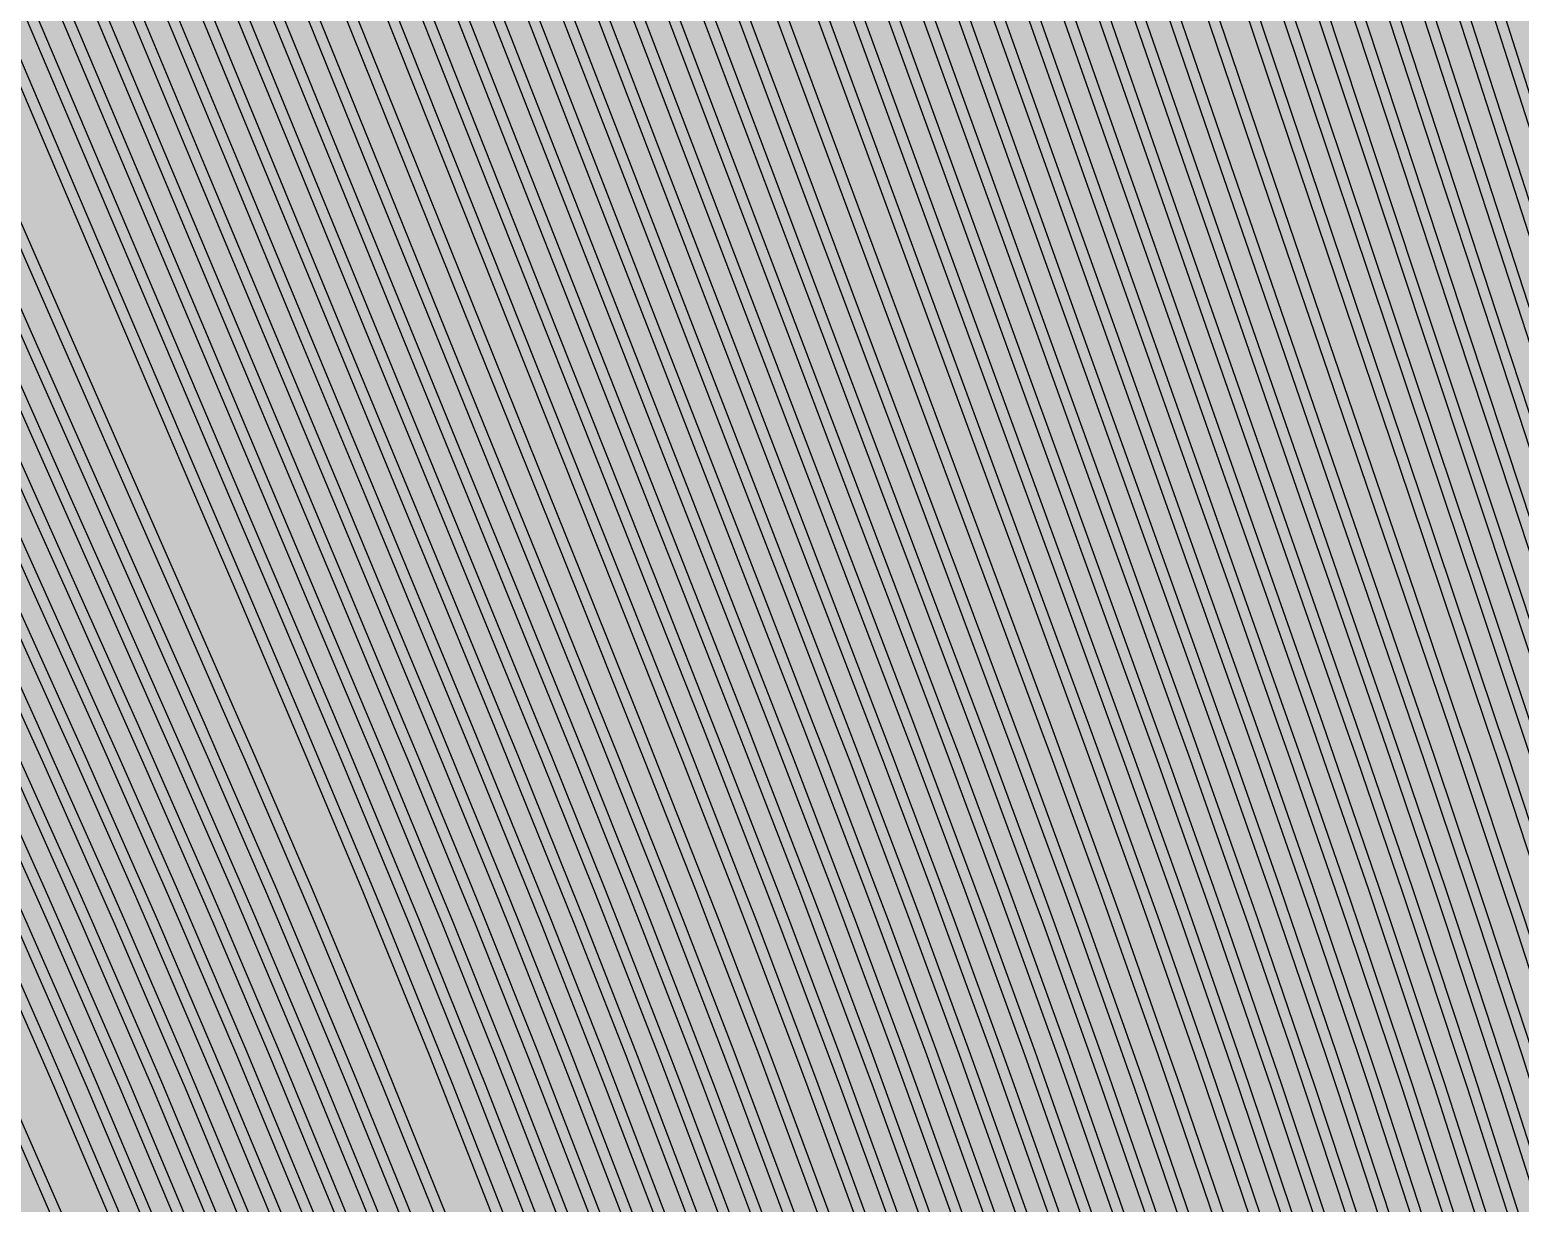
# Model space of a CAD drawing. Header units: metres. Extents: x -7240 to 10960, y -29667 to 1823.
# Drawn here: x 728.4 to 1012.4, y -16545.6 to -16322.1 of the extents above; entities that cross this region are included whole.
import ezdxf

# ---------------------------------------------------------------- set-up
doc = ezdxf.new("R2010")
doc.units = ezdxf.units.M
doc.layers.add('Metal1', color=4, linetype='CONTINUOUS')
doc.layers.add('Polyimide', color=7, linetype='CONTINUOUS')

msp = doc.modelspace()

# ---------------------------------------------------------------- hatches: boundary and pattern name
at = {"layer": 'Polyimide'}
msp.add_hatch(color=7, dxfattribs=at).paths.add_polyline_path([(4088.45, -11806.89), (4098.72, -11851.21), (4115.58, -11893.47), (4138.63, -11932.7), (4167.35, -11967.99), (4201.08, -11998.53), (4239.03, -12023.62), (4280.35, -12042.68), (4349.18, -12073.73), (4413.2, -12113.76), (4471.26, -12162.04), (4522.3, -12217.69), (4565.39, -12279.7), (4599.74, -12346.94), (4624.73, -12418.19), (4639.91, -12492.16), (4645, -12567.5), (4639.91, -12642.84), (4624.73, -12716.8), (4599.74, -12788.06), (4565.39, -12855.3), (4522.3, -12917.31), (4471.26, -12972.96), (4413.2, -13021.24), (4349.18, -13061.27), (4280.35, -13092.32), (4239.03, -13111.38), (4201.08, -13136.47), (4167.35, -13167.01), (4138.63, -13202.3), (4115.58, -13241.52), (4098.72, -13283.78), (4088.45, -13328.11), (4085, -13373.48), (4085, -13567.5), (4099.45, -13861.55), (4142.64, -14152.77), (4214.18, -14438.35), (4313.36, -14715.55), (4439.24, -14981.69), (4590.59, -15234.21), (4765.97, -15470.68), (4963.68, -15688.82), (5181.82, -15886.53), (5418.29, -16061.91), (5670.81, -16213.26), (5936.95, -16339.14), (6214.15, -16438.32), (6499.73, -16509.85), (6790.95, -16553.05), (7085, -16567.5), (9960.38, -16567.5), (10038.79, -16571.35), (10116.45, -16582.87), (10192.6, -16601.95), (10266.52, -16628.4), (10337.49, -16661.96), (10404.83, -16702.32), (10467.89, -16749.09), (10526.06, -16801.81), (10578.78, -16859.98), (10625.55, -16923.04), (10665.91, -16990.38), (10699.48, -17061.35), (10725.93, -17135.27), (10745, -17211.43), (10756.52, -17289.08), (10760.38, -17367.5), (10760.38, -21957.3), (10721.61, -22012.91), (10685.97, -22070.59), (10653.58, -22130.14), (10624.53, -22191.39), (10598.92, -22254.16), (10576.82, -22318.25), (10558.3, -22383.46), (10543.41, -22449.6), (10532.21, -22516.46), (10524.72, -22583.84), (10520.97, -22651.53), (10520.97, -22719.32), (10524.72, -22787.01), (10532.21, -22854.38), (10543.41, -22921.24), (10558.3, -22987.38), (10576.82, -23052.6), (10598.92, -23116.68), (10624.53, -23179.45), (10653.58, -23240.71), (10685.97, -23300.26), (10721.61, -23357.93), (10760.38, -23413.54), (10760.38, -28667.5), (10756.52, -28745.91), (10745, -28823.57), (10725.93, -28899.73), (10699.48, -28973.65), (10665.91, -29044.62), (10625.55, -29111.96), (10578.78, -29175.01), (10526.06, -29233.19), (10467.89, -29285.91), (10404.83, -29332.68), (10337.49, -29373.04), (10266.52, -29406.6), (10192.6, -29433.05), (10116.45, -29452.13), (10038.79, -29463.65), (9960.38, -29467.5), (-6239.63, -29467.5), (-6318.04, -29463.65), (-6395.7, -29452.13), (-6471.85, -29433.05), (-6545.77, -29406.6), (-6616.74, -29373.04), (-6684.08, -29332.68), (-6747.14, -29285.91), (-6805.31, -29233.19), (-6858.03, -29175.01), (-6904.8, -29111.96), (-6945.16, -29044.62), (-6978.73, -28973.65), (-7005.18, -28899.73), (-7024.25, -28823.57), (-7035.77, -28745.91), (-7039.63, -28667.5), (-7039.63, -23426.32), (-6999.36, -23370.07), (-6962.33, -23311.63), (-6928.66, -23251.2), (-6898.45, -23188.96), (-6871.81, -23125.12), (-6848.81, -23059.88), (-6829.53, -22993.44), (-6814.04, -22926.02), (-6802.37, -22857.83), (-6794.57, -22789.09), (-6790.67, -22720.02), (-6790.67, -22650.84), (-6794.57, -22581.77), (-6802.37, -22513.03), (-6814.04, -22444.84), (-6829.53, -22377.42), (-6848.81, -22310.98), (-6871.81, -22245.74), (-6898.45, -22181.89), (-6928.66, -22119.66), (-6962.33, -22059.22), (-6999.36, -22000.79), (-7039.63, -21944.54), (-7039.63, -17367.5), (-7035.77, -17289.08), (-7024.25, -17211.43), (-7005.18, -17135.27), (-6978.73, -17061.35), (-6945.16, -16990.38), (-6904.8, -16923.04), (-6858.03, -16859.98), (-6805.31, -16801.81), (-6747.14, -16749.09), (-6684.08, -16702.32), (-6616.74, -16661.96), (-6545.77, -16628.4), (-6471.85, -16601.95), (-6395.7, -16582.87), (-6318.04, -16571.35), (-6239.63, -16567.5), (-3334, -16567.5), (-3039.95, -16553.05), (-2748.73, -16509.85), (-2463.15, -16438.32), (-2185.95, -16339.14), (-1919.81, -16213.26), (-1667.29, -16061.91), (-1430.82, -15886.53), (-1212.68, -15688.82), (-1014.97, -15470.68), (-839.59, -15234.21), (-688.24, -14981.69), (-562.36, -14715.55), (-463.18, -14438.35), (-391.64, -14152.77), (-348.45, -13861.55), (-334, -13567.5), (-334, -13373.48), (-337.45, -13328.11), (-347.72, -13283.78), (-364.58, -13241.52), (-387.63, -13202.3), (-416.35, -13167.01), (-450.08, -13136.47), (-488.03, -13111.38), (-529.35, -13092.32), (-529.35, -13092.32), (-598.18, -13061.27), (-662.2, -13021.24), (-720.26, -12972.96), (-771.3, -12917.31), (-814.39, -12855.3), (-848.74, -12788.06), (-873.73, -12716.8), (-888.91, -12642.84), (-894, -12567.5), (-888.91, -12492.16), (-873.73, -12418.19), (-848.74, -12346.94), (-814.39, -12279.7), (-771.3, -12217.69), (-720.26, -12162.04), (-662.2, -12113.76), (-598.18, -12073.73), (-529.35, -12042.68), (-488.03, -12023.62), (-450.08, -11998.53), (-416.35, -11967.99), (-387.63, -11932.7), (-364.58, -11893.47), (-347.72, -11851.21), (-337.45, -11806.89), (-334, -11761.52), (-334, -11074.31), (-337.45, -11028.94), (-347.72, -10984.62), (-364.58, -10942.36), (-387.63, -10903.13), (-416.35, -10867.84), (-450.08, -10837.3), (-488.03, -10812.21), (-529.35, -10793.16), (-529.35, -10793.16), (-598.18, -10762.1), (-662.2, -10722.07), (-720.26, -10673.8), (-771.3, -10618.15), (-814.39, -10556.13), (-848.74, -10488.89), (-873.73, -10417.64), (-888.91, -10343.67), (-894, -10268.33), (-888.91, -10192.99), (-873.73, -10119.03), (-848.74, -10047.77), (-814.39, -9980.53), (-771.3, -9918.52), (-720.26, -9862.87), (-662.2, -9814.59), (-598.18, -9774.56), (-529.35, -9743.51), (-488.03, -9724.45), (-450.08, -9699.36), (-416.35, -9668.82), (-387.63, -9633.53), (-364.58, -9594.31), (-347.72, -9552.05), (-337.45, -9507.72), (-334, -9462.35), (-334, -8775.14), (-337.45, -8729.78), (-347.72, -8685.45), (-364.58, -8643.19), (-387.63, -8603.96), (-416.35, -8568.68), (-450.08, -8538.14), (-488.03, -8513.05), (-529.35, -8493.99), (-529.35, -8493.99), (-598.18, -8462.94), (-662.2, -8422.91), (-720.26, -8374.63), (-771.3, -8318.98), (-814.39, -8256.97), (-848.74, -8189.73), (-873.73, -8118.47), (-888.91, -8044.5), (-894, -7969.17), (-888.91, -7893.83), (-873.73, -7819.86), (-848.74, -7748.61), (-814.39, -7681.36), (-771.3, -7619.35), (-720.26, -7563.7), (-662.2, -7515.42), (-598.18, -7475.4), (-529.35, -7444.34), (-529.35, -7444.34), (-488.03, -7425.28), (-450.08, -7400.2), (-416.35, -7369.66), (-387.63, -7334.37), (-364.58, -7295.14), (-347.72, -7252.88), (-337.45, -7208.56), (-334, -7163.19), (-334, -6475.98), (-337.45, -6430.61), (-347.72, -6386.29), (-364.58, -6344.02), (-387.63, -6304.8), (-416.35, -6269.51), (-450.08, -6238.97), (-488.03, -6213.88), (-529.35, -6194.82), (-529.35, -6194.82), (-598.18, -6163.77), (-662.2, -6123.74), (-720.26, -6075.46), (-771.3, -6019.81), (-814.39, -5957.8), (-848.74, -5890.56), (-873.73, -5819.31), (-888.91, -5745.34), (-894, -5670), (-888.91, -5594.66), (-873.73, -5520.69), (-848.74, -5449.44), (-814.39, -5382.2), (-771.3, -5320.19), (-720.26, -5264.54), (-662.2, -5216.26), (-598.18, -5176.23), (-529.35, -5145.18), (-529.35, -5145.18), (-488.03, -5126.12), (-450.08, -5101.03), (-416.35, -5070.49), (-387.63, -5035.2), (-364.58, -4995.98), (-347.72, -4953.71), (-337.45, -4909.39), (-334, -4864.02), (-334, 380), (-334, 1522.5), (-289, 1522.5), (-288.78, 1515.63), (-288.1, 1508.79), (-286.98, 1502.02), (-285.42, 1495.32), (-283.43, 1488.75), (-281.01, 1482.32), (-278.17, 1476.06), (-274.93, 1470), (-271.3, 1464.17), (-267.3, 1458.58), (-262.94, 1453.27), (-258.25, 1448.25), (-253.23, 1443.56), (-247.92, 1439.2), (-242.33, 1435.2), (-236.5, 1431.57), (-230.44, 1428.33), (-224.18, 1425.49), (-217.75, 1423.07), (-211.18, 1421.08), (-204.48, 1419.52), (-197.71, 1418.4), (-190.87, 1417.72), (-184, 1417.5), (-177.13, 1417.72), (-170.29, 1418.4), (-163.52, 1419.52), (-156.82, 1421.08), (-150.25, 1423.07), (-143.82, 1425.49), (-137.56, 1428.33), (-131.5, 1431.57), (-125.67, 1435.2), (-120.08, 1439.2), (-114.77, 1443.56), (-109.75, 1448.25), (-105.06, 1453.27), (-100.7, 1458.58), (-96.7, 1464.17), (-93.07, 1470), (-89.83, 1476.06), (-86.99, 1482.32), (-84.57, 1488.75), (-82.58, 1495.32), (-81.02, 1502.02), (-79.9, 1508.79), (-79.22, 1515.63), (-79, 1522.5), (1786, 1522.5), (3835, 1522.5), (3835.21, 1529.04), (3835.86, 1535.55), (3836.92, 1542.01), (3838.41, 1548.38), (3840.31, 1554.64), (3842.61, 1560.77), (3845.31, 1566.73), (3848.4, 1572.5), (3851.85, 1578.06), (3855.66, 1583.38), (3859.82, 1588.43), (3864.29, 1593.21), (3869.07, 1597.68), (3874.12, 1601.84), (3879.44, 1605.65), (3885, 1609.1), (3890.77, 1612.19), (3896.73, 1614.89), (3902.86, 1617.19), (3909.12, 1619.09), (3915.49, 1620.58), (3921.95, 1621.64), (3928.46, 1622.29), (3935, 1622.5), (3941.54, 1622.29), (3948.05, 1621.64), (3954.51, 1620.58), (3960.88, 1619.09), (3967.14, 1617.19), (3973.27, 1614.89), (3979.23, 1612.19), (3985, 1609.1), (3990.56, 1605.65), (3995.88, 1601.84), (4000.93, 1597.68), (4005.71, 1593.21), (4010.18, 1588.43), (4014.34, 1583.38), (4018.15, 1578.06), (4021.6, 1572.5), (4024.69, 1566.73), (4027.39, 1560.77), (4029.69, 1554.64), (4031.59, 1548.38), (4033.08, 1542.01), (4034.14, 1535.55), (4034.79, 1529.04), (4035, 1522.5), (4085, 1522.5), (4085, 380), (4085, 330), (4085, -4864.02), (4088.45, -4909.39), (4098.72, -4953.71), (4115.58, -4995.98), (4138.63, -5035.2), (4167.35, -5070.49), (4201.08, -5101.03), (4239.03, -5126.12), (4280.35, -5145.18), (4280.35, -5145.18), (4349.18, -5176.23), (4413.2, -5216.26), (4471.26, -5264.54), (4522.3, -5320.19), (4565.39, -5382.2), (4599.74, -5449.44), (4624.73, -5520.69), (4639.91, -5594.66), (4645, -5670), (4639.91, -5745.34), (4624.73, -5819.31), (4599.74, -5890.56), (4565.39, -5957.8), (4522.3, -6019.81), (4471.26, -6075.46), (4413.2, -6123.74), (4349.18, -6163.77), (4280.35, -6194.82), (4239.03, -6213.88), (4201.08, -6238.97), (4167.35, -6269.51), (4138.63, -6304.8), (4115.58, -6344.02), (4098.72, -6386.29), (4088.45, -6430.61), (4085, -6475.98), (4085, -11761.52), (4088.45, -11806.89)])

# ---------------------------------------------------------------- linework, layer by layer
at = {"layer": 'Metal1'}
for points in [[(732.79, -16548.67), (721.89, -16523.75), (719.08, -16517.44), (707.82, -16492.52), (704.92, -16486.21), (693.3, -16461.29), (690.31, -16454.97), (678.45, -16430), (669.52, -16411.24), (654.63, -16380), (639.75, -16348.76), (624.87, -16317.52), (609.99, -16286.28), (595.11, -16255.03), (580.23, -16223.79), (571.25, -16204.95), (565.23, -16178.4), (564.5, -15692.12)], [(568, -15692.12), (567.27, -16178.17), (573.15, -16204.29), (582.03, -16222.93), (596.92, -16254.17), (611.8, -16285.42), (626.68, -16316.66), (641.56, -16347.9), (656.44, -16379.14), (671.32, -16410.38), (680.26, -16429.14), (692.12, -16454.12), (695.11, -16460.44), (706.73, -16485.37), (709.64, -16491.69), (720.91, -16516.62), (723.72, -16522.94), (734.63, -16547.87)], [(743.77, -16548.66), (733.14, -16523.73), (730.4, -16517.43), (719.43, -16492.51), (716.6, -16486.2), (705.28, -16461.27), (702.37, -16454.97), (690.81, -16429.99), (682.1, -16411.23), (667.6, -16379.99), (653.1, -16348.75), (638.6, -16317.51), (624.1, -16286.27), (609.6, -16255.03), (595.09, -16223.78), (586.35, -16204.94), (580.48, -16178.46), (579.75, -15692.12)], [(583.25, -15692.12), (582.52, -16178.23), (588.25, -16204.3), (596.91, -16222.94), (611.41, -16254.18), (625.91, -16285.42), (640.41, -16316.67), (654.91, -16347.91), (669.42, -16379.15), (683.92, -16410.39), (692.63, -16429.15), (704.18, -16454.13), (707.09, -16460.44), (718.42, -16485.38), (721.25, -16491.7), (732.24, -16516.63), (734.97, -16522.94), (745.61, -16547.88)], [(749.93, -16548.66), (739.36, -16523.73), (736.64, -16517.43), (725.72, -16492.5), (722.91, -16486.2), (711.64, -16461.27), (708.74, -16454.96), (697.25, -16429.99), (688.58, -16411.23), (674.16, -16379.99), (659.73, -16348.75), (645.3, -16317.51), (630.87, -16286.26), (616.45, -16255.02), (602.02, -16223.78), (593.32, -16204.94), (587.48, -16178.47), (586.75, -15692.12)], [(590.25, -15692.12), (589.52, -16178.25), (595.22, -16204.3), (603.84, -16222.94), (618.26, -16254.19), (632.69, -16285.43), (647.12, -16316.67), (661.54, -16347.91), (675.97, -16379.15), (690.4, -16410.39), (699.06, -16429.15), (710.56, -16454.13), (713.46, -16460.44), (724.73, -16485.38), (727.54, -16491.7), (738.47, -16516.63), (741.2, -16522.95), (751.77, -16547.88)], [(756.1, -16548.66), (745.58, -16523.73), (742.87, -16517.43), (732, -16492.5), (729.21, -16486.2), (718, -16461.27), (715.12, -16454.96), (703.68, -16429.98), (695.06, -16411.23), (680.71, -16379.99), (666.36, -16348.74), (652, -16317.5), (637.65, -16286.26), (623.3, -16255.02), (608.94, -16223.78), (600.29, -16204.94), (594.48, -16178.48), (593.75, -15692.12)], [(597.25, -15692.12), (596.52, -16178.26), (602.2, -16204.3), (610.76, -16222.95), (625.12, -16254.19), (639.47, -16285.43), (653.82, -16316.67), (668.17, -16347.91), (682.53, -16379.15), (696.88, -16410.39), (705.5, -16429.15), (716.94, -16454.13), (719.82, -16460.44), (731.04, -16485.38), (733.84, -16491.7), (744.71, -16516.63), (747.42, -16522.95), (757.94, -16547.88)], [(762.26, -16548.65), (751.8, -16523.73), (749.11, -16517.42), (738.29, -16492.5), (735.51, -16486.19), (724.36, -16461.27), (721.5, -16454.96), (710.12, -16429.98), (701.54, -16411.22), (687.27, -16379.98), (672.99, -16348.74), (658.71, -16317.5), (644.43, -16286.26), (630.15, -16255.02), (615.87, -16223.78), (607.26, -16204.94), (601.48, -16178.49), (600.75, -15692.12)], [(604.25, -15692.12), (603.52, -16178.27), (609.17, -16204.3), (617.69, -16222.95), (631.97, -16254.19), (646.25, -16285.43), (660.53, -16316.67), (674.81, -16347.91), (689.08, -16379.15), (703.36, -16410.39), (711.94, -16429.15), (723.32, -16454.13), (726.18, -16460.45), (737.34, -16485.38), (740.13, -16491.7), (750.94, -16516.63), (753.64, -16522.95), (764.11, -16547.88)], [(768.43, -16548.65), (758.02, -16523.73), (755.34, -16517.42), (744.58, -16492.5), (741.82, -16486.19), (730.72, -16461.27), (727.87, -16454.96), (716.55, -16429.98), (708.03, -16411.22), (693.82, -16379.98), (679.61, -16348.74), (665.41, -16317.5), (651.2, -16286.26), (637, -16255.02), (622.79, -16223.78), (614.23, -16204.94), (608.48, -16178.5), (607.75, -15692.12)], [(611.25, -15692.12), (610.52, -16178.29), (616.14, -16204.3), (624.62, -16222.95), (638.82, -16254.19), (653.03, -16285.43), (667.23, -16316.67), (681.44, -16347.91), (695.64, -16379.15), (709.85, -16410.4), (718.38, -16429.15), (729.7, -16454.13), (732.55, -16460.45), (743.65, -16485.38), (746.42, -16491.7), (757.18, -16516.63), (759.86, -16522.95), (770.27, -16547.89)], [(774.59, -16548.65), (764.23, -16523.72), (761.57, -16517.42), (750.87, -16492.5), (748.12, -16486.19), (737.09, -16461.26), (734.25, -16454.96), (722.99, -16429.98), (714.51, -16411.22), (700.37, -16379.98), (686.24, -16348.74), (672.11, -16317.5), (657.98, -16286.26), (643.85, -16255.02), (629.72, -16223.78), (621.2, -16204.93), (615.48, -16178.52), (614.75, -15692.12)], [(618.25, -15692.12), (617.52, -16178.3), (623.11, -16204.3), (631.54, -16222.95), (645.67, -16254.19), (659.8, -16285.43), (673.93, -16316.67), (688.07, -16347.92), (702.2, -16379.16), (716.33, -16410.4), (724.81, -16429.16), (736.08, -16454.14), (738.91, -16460.45), (749.95, -16485.39), (752.71, -16491.7), (763.41, -16516.64), (766.08, -16522.95), (776.44, -16547.89)], [(780.76, -16548.65), (770.45, -16523.72), (767.81, -16517.42), (757.16, -16492.49), (754.43, -16486.19), (743.45, -16461.26), (740.63, -16454.96), (729.43, -16429.98), (720.99, -16411.22), (706.93, -16379.98), (692.87, -16348.74), (678.82, -16317.5), (664.76, -16286.26), (650.7, -16255.02), (636.64, -16223.77), (628.17, -16204.93), (622.48, -16178.53), (621.75, -15692.12)], [(625.25, -15692.12), (624.52, -16178.31), (630.08, -16204.31), (638.47, -16222.95), (652.53, -16254.19), (666.58, -16285.44), (680.64, -16316.68), (694.7, -16347.92), (708.75, -16379.16), (722.81, -16410.4), (731.25, -16429.16), (742.45, -16454.14), (745.28, -16460.45), (756.26, -16485.39), (759, -16491.7), (769.65, -16516.64), (772.3, -16522.95), (782.61, -16547.89)], [(786.92, -16548.65), (776.67, -16523.72), (774.04, -16517.42), (763.45, -16492.49), (760.73, -16486.19), (749.81, -16461.26), (747.01, -16454.95), (735.86, -16429.98), (727.47, -16411.22), (713.48, -16379.98), (699.5, -16348.74), (685.52, -16317.5), (671.54, -16286.25), (657.55, -16255.01), (643.57, -16223.77), (635.14, -16204.93), (629.48, -16178.54), (628.75, -15692.12)], [(632.25, -15692.12), (631.52, -16178.32), (637.05, -16204.31), (645.4, -16222.96), (659.38, -16254.2), (673.36, -16285.44), (687.34, -16316.68), (701.33, -16347.92), (715.31, -16379.16), (729.29, -16410.4), (737.69, -16429.16), (748.83, -16454.14), (751.64, -16460.45), (762.56, -16485.39), (765.29, -16491.7), (775.88, -16516.64), (778.52, -16522.95), (788.77, -16547.89)], [(793.09, -16548.65), (782.89, -16523.72), (780.27, -16517.41), (769.74, -16492.49), (767.04, -16486.18), (756.17, -16461.26), (753.38, -16454.95), (742.3, -16429.97), (733.95, -16411.22), (720.04, -16379.98), (706.13, -16348.73), (692.22, -16317.49), (678.31, -16286.25), (664.4, -16255.01), (650.5, -16223.77), (642.11, -16204.93), (636.48, -16178.55), (635.75, -15692.12)], [(639.25, -15692.12), (638.52, -16178.34), (644.02, -16204.31), (652.32, -16222.96), (666.23, -16254.2), (680.14, -16285.44), (694.05, -16316.68), (707.96, -16347.92), (721.87, -16379.16), (735.77, -16410.4), (744.13, -16429.16), (755.21, -16454.14), (758, -16460.45), (768.87, -16485.39), (771.58, -16491.7), (782.12, -16516.64), (784.74, -16522.95), (794.94, -16547.89)], [(799.25, -16548.64), (789.11, -16523.71), (786.51, -16517.41), (776.03, -16492.49), (773.34, -16486.18), (762.53, -16461.25), (759.76, -16454.95), (748.73, -16429.97), (740.43, -16411.21), (726.59, -16379.97), (712.76, -16348.73), (698.92, -16317.49), (685.09, -16286.25), (671.25, -16255.01), (657.42, -16223.77), (649.08, -16204.93), (643.48, -16178.56), (642.75, -15692.12)], [(646.25, -15692.12), (645.52, -16178.35), (650.99, -16204.31), (659.25, -16222.96), (673.08, -16254.2), (686.92, -16285.44), (700.75, -16316.68), (714.59, -16347.92), (728.42, -16379.16), (742.26, -16410.4), (750.56, -16429.16), (761.59, -16454.14), (764.37, -16460.45), (775.18, -16485.39), (777.87, -16491.71), (788.35, -16516.64), (790.96, -16522.96), (801.11, -16547.9)], [(805.86, -16548.64), (795.79, -16523.71), (793.2, -16517.41), (782.8, -16492.48), (780.13, -16486.18), (769.4, -16461.25), (766.65, -16454.95), (755.71, -16429.97), (747.46, -16411.21), (733.73, -16379.97), (720, -16348.73), (706.27, -16317.49), (692.53, -16286.25), (678.8, -16255.01), (665.07, -16223.77), (656.79, -16204.93), (651.23, -16178.58), (650.5, -15692.12)], [(654, -15692.12), (653.27, -16178.37), (658.7, -16204.31), (666.9, -16222.96), (680.63, -16254.2), (694.36, -16285.44), (708.1, -16316.68), (721.83, -16347.93), (735.56, -16379.17), (749.29, -16410.41), (757.54, -16429.17), (768.48, -16454.15), (771.24, -16460.45), (781.97, -16485.39), (784.65, -16491.71), (795.05, -16516.65), (797.64, -16522.96), (807.71, -16547.9)], [(816.83, -16548.63), (807.04, -16523.7), (804.53, -16517.4), (794.41, -16492.47), (791.82, -16486.17), (781.38, -16461.24), (778.71, -16454.94), (768.07, -16429.96), (760.05, -16411.2), (746.7, -16379.96), (733.34, -16348.72), (719.99, -16317.48), (706.64, -16286.24), (693.29, -16255), (679.93, -16223.76), (671.88, -16204.92), (666.48, -16178.64), (665.75, -15692.12)], [(669.25, -15692.12), (668.52, -16178.43), (673.8, -16204.32), (681.77, -16222.97), (695.13, -16254.21), (708.48, -16285.45), (721.83, -16316.69), (735.18, -16347.93), (748.54, -16379.18), (761.89, -16410.42), (769.91, -16429.17), (780.55, -16454.16), (783.23, -16460.46), (793.66, -16485.4), (796.26, -16491.71), (806.38, -16516.66), (808.9, -16522.96), (818.69, -16547.91)], [(822.99, -16548.63), (813.26, -16523.7), (810.76, -16517.4), (800.7, -16492.47), (798.12, -16486.17), (787.75, -16461.24), (785.09, -16454.94), (774.5, -16429.96), (766.53, -16411.2), (753.25, -16379.96), (739.97, -16348.72), (726.69, -16317.48), (713.42, -16286.24), (700.14, -16255), (686.86, -16223.75), (678.85, -16204.92), (673.48, -16178.65), (672.75, -15692.12)], [(676.25, -15692.12), (675.52, -16178.44), (680.77, -16204.32), (688.7, -16222.97), (701.98, -16254.21), (715.26, -16285.45), (728.54, -16316.7), (741.81, -16347.94), (755.09, -16379.18), (768.37, -16410.42), (776.34, -16429.18), (786.93, -16454.16), (789.59, -16460.46), (799.97, -16485.41), (802.56, -16491.72), (812.62, -16516.66), (815.12, -16522.96), (824.86, -16547.91)], [(829.16, -16548.63), (819.48, -16523.69), (816.99, -16517.4), (806.99, -16492.47), (804.42, -16486.17), (794.11, -16461.23), (791.46, -16454.93), (780.94, -16429.95), (773.01, -16411.2), (759.81, -16379.96), (746.6, -16348.72), (733.4, -16317.48), (720.19, -16286.23), (706.99, -16254.99), (693.78, -16223.75), (685.82, -16204.92), (680.48, -16178.66), (679.75, -15692.12)], [(683.25, -15692.12), (682.52, -16178.45), (687.74, -16204.32), (695.63, -16222.97), (708.83, -16254.22), (722.03, -16285.46), (735.24, -16316.7), (748.44, -16347.94), (761.65, -16379.18), (774.85, -16410.42), (782.78, -16429.18), (793.31, -16454.16), (795.95, -16460.46), (806.27, -16485.41), (808.85, -16491.72), (818.85, -16516.66), (821.34, -16522.97), (831.03, -16547.91)], [(835.33, -16548.63), (825.7, -16523.69), (823.23, -16517.4), (813.28, -16492.46), (810.73, -16486.17), (800.47, -16461.23), (797.84, -16454.93), (787.37, -16429.95), (779.49, -16411.2), (766.36, -16379.96), (753.23, -16348.71), (740.1, -16317.47), (726.97, -16286.23), (713.84, -16254.99), (700.71, -16223.75), (692.79, -16204.91), (687.48, -16178.67), (686.75, -15692.12)], [(690.25, -15692.12), (689.52, -16178.47), (694.71, -16204.32), (702.55, -16222.98), (715.68, -16254.22), (728.81, -16285.46), (741.94, -16316.7), (755.07, -16347.94), (768.21, -16379.18), (781.34, -16410.42), (789.22, -16429.18), (799.68, -16454.16), (802.32, -16460.47), (812.58, -16485.41), (815.14, -16491.72), (825.09, -16516.66), (827.56, -16522.97), (837.19, -16547.91)], [(841.49, -16548.63), (831.92, -16523.69), (829.46, -16517.39), (819.57, -16492.46), (817.03, -16486.16), (806.83, -16461.23), (804.22, -16454.93), (793.81, -16429.95), (785.97, -16411.19), (772.92, -16379.95), (759.86, -16348.71), (746.8, -16317.47), (733.75, -16286.23), (720.69, -16254.99), (707.63, -16223.75), (699.76, -16204.91), (694.48, -16178.68), (693.75, -15692.12)], [(697.25, -15692.12), (696.52, -16178.48), (701.68, -16204.33), (709.48, -16222.98), (722.54, -16254.22), (735.59, -16285.46), (748.65, -16316.7), (761.7, -16347.94), (774.76, -16379.18), (787.82, -16410.42), (795.66, -16429.18), (806.06, -16454.16), (808.68, -16460.47), (818.89, -16485.41), (821.43, -16491.72), (831.32, -16516.66), (833.78, -16522.97), (843.36, -16547.91)], [(847.66, -16548.62), (838.14, -16523.69), (835.69, -16517.39), (825.86, -16492.46), (823.34, -16486.16), (813.19, -16461.23), (810.59, -16454.93), (800.25, -16429.95), (792.45, -16411.19), (779.47, -16379.95), (766.49, -16348.71), (753.51, -16317.47), (740.52, -16286.23), (727.54, -16254.99), (714.56, -16223.75), (706.73, -16204.91), (701.48, -16178.69), (700.75, -15692.12)], [(704.25, -15692.12), (703.52, -16178.49), (708.65, -16204.33), (716.41, -16222.98), (729.39, -16254.22), (742.37, -16285.46), (755.35, -16316.7), (768.33, -16347.94), (781.32, -16379.18), (794.3, -16410.43), (802.09, -16429.18), (812.44, -16454.16), (815.04, -16460.47), (825.19, -16485.41), (827.72, -16491.72), (837.56, -16516.66), (840, -16522.97), (849.53, -16547.92)], [(853.82, -16548.62), (844.36, -16523.69), (841.93, -16517.39), (832.15, -16492.46), (829.64, -16486.16), (819.56, -16461.22), (816.97, -16454.93), (806.68, -16429.95), (798.93, -16411.19), (786.03, -16379.95), (773.12, -16348.71), (760.21, -16317.47), (747.3, -16286.23), (734.39, -16254.99), (721.48, -16223.75), (713.7, -16204.91), (708.48, -16178.7), (707.75, -15692.12)], [(711.25, -15692.12), (710.52, -16178.5), (715.63, -16204.33), (723.33, -16222.98), (736.24, -16254.22), (749.15, -16285.46), (762.06, -16316.7), (774.97, -16347.95), (787.87, -16379.19), (800.78, -16410.43), (808.53, -16429.18), (818.82, -16454.17), (821.41, -16460.47), (831.5, -16485.41), (834.01, -16491.72), (843.79, -16516.67), (846.22, -16522.97), (855.69, -16547.92)], [(859.99, -16548.62), (850.58, -16523.68), (848.16, -16517.39), (838.44, -16492.45), (835.95, -16486.16), (825.92, -16461.22), (823.35, -16454.92), (813.12, -16429.94), (805.41, -16411.19), (792.58, -16379.95), (779.75, -16348.71), (766.91, -16317.47), (754.08, -16286.23), (741.24, -16254.98), (728.41, -16223.74), (720.67, -16204.91), (715.48, -16178.71), (714.75, -15692.12)], [(718.25, -15692.12), (717.52, -16178.51), (722.6, -16204.33), (730.26, -16222.98), (743.09, -16254.22), (755.93, -16285.47), (768.76, -16316.71), (781.6, -16347.95), (794.43, -16379.19), (807.26, -16410.43), (814.97, -16429.19), (825.2, -16454.17), (827.77, -16460.47), (837.8, -16485.42), (840.3, -16491.72), (850.03, -16516.67), (852.45, -16522.97), (861.86, -16547.92)], [(866.15, -16548.62), (856.8, -16523.68), (854.4, -16517.39), (844.73, -16492.45), (842.25, -16486.16), (832.28, -16461.22), (829.72, -16454.92), (819.55, -16429.94), (811.89, -16411.19), (799.13, -16379.95), (786.37, -16348.71), (773.61, -16317.46), (760.85, -16286.22), (748.09, -16254.98), (735.33, -16223.74), (727.64, -16204.91), (722.48, -16178.72), (721.75, -15692.12)], [(725.25, -15692.12), (724.52, -16178.53), (729.57, -16204.33), (737.19, -16222.99), (749.95, -16254.23), (762.71, -16285.47), (775.47, -16316.71), (788.23, -16347.95), (800.99, -16379.19), (813.75, -16410.43), (821.41, -16429.19), (831.58, -16454.17), (834.13, -16460.47), (844.11, -16485.42), (846.59, -16491.72), (856.26, -16516.67), (858.67, -16522.97), (868.03, -16547.92)], [(872.32, -16548.62), (863.02, -16523.68), (860.63, -16517.39), (851.02, -16492.45), (848.55, -16486.15), (838.64, -16461.22), (836.1, -16454.92), (825.99, -16429.94), (818.37, -16411.19), (805.69, -16379.94), (793, -16348.7), (780.32, -16317.46), (767.63, -16286.22), (754.95, -16254.98), (742.26, -16223.74), (734.61, -16204.91), (729.48, -16178.73), (728.75, -15692.12)], [(732.25, -15692.12), (731.52, -16178.54), (736.54, -16204.33), (744.11, -16222.99), (756.8, -16254.23), (769.48, -16285.47), (782.17, -16316.71), (794.86, -16347.95), (807.54, -16379.19), (820.23, -16410.43), (827.84, -16429.19), (837.96, -16454.17), (840.5, -16460.47), (850.41, -16485.42), (852.88, -16491.73), (862.5, -16516.67), (864.89, -16522.97), (874.19, -16547.92)], [(878.92, -16548.61), (869.69, -16523.68), (867.33, -16517.38), (857.79, -16492.45), (855.35, -16486.15), (845.51, -16461.21), (842.99, -16454.92), (832.97, -16429.94), (825.41, -16411.18), (812.83, -16379.94), (800.24, -16348.7), (787.66, -16317.46), (775.07, -16286.22), (762.49, -16254.98), (749.91, -16223.74), (742.32, -16204.9), (737.23, -16178.75), (736.5, -15692.12)], [(740, -15692.12), (739.27, -16178.55), (744.25, -16204.33), (751.76, -16222.99), (764.35, -16254.23), (776.93, -16285.47), (789.51, -16316.71), (802.1, -16347.95), (814.68, -16379.19), (827.27, -16410.44), (834.82, -16429.19), (844.85, -16454.17), (847.37, -16460.48), (857.21, -16485.42), (859.66, -16491.73), (869.2, -16516.67), (871.57, -16522.98), (880.8, -16547.92)], [(885.81, -16548.61), (876.67, -16523.67), (874.33, -16517.38), (864.89, -16492.44), (862.47, -16486.15), (852.73, -16461.21), (850.23, -16454.92), (840.3, -16429.93), (832.82, -16411.18), (820.35, -16379.94), (807.89, -16348.7), (795.43, -16317.46), (782.96, -16286.22), (770.5, -16254.98), (758.03, -16223.73), (750.52, -16204.9), (745.48, -16178.77), (744.75, -15692.12)], [(748.25, -15692.12), (747.52, -16178.57), (752.45, -16204.34), (759.89, -16222.99), (772.36, -16254.23), (784.82, -16285.48), (797.28, -16316.72), (809.75, -16347.96), (822.21, -16379.2), (834.67, -16410.44), (842.16, -16429.19), (852.09, -16454.18), (854.59, -16460.48), (864.33, -16485.43), (866.76, -16491.73), (876.2, -16516.68), (878.55, -16522.98), (887.69, -16547.93)], [(891.98, -16548.61), (882.89, -16523.67), (880.56, -16517.38), (871.18, -16492.44), (868.77, -16486.15), (859.09, -16461.21), (856.61, -16454.91), (846.73, -16429.93), (839.3, -16411.18), (826.91, -16379.94), (814.52, -16348.7), (802.13, -16317.46), (789.74, -16286.21), (777.35, -16254.97), (764.96, -16223.73), (757.49, -16204.9), (752.48, -16178.78), (751.75, -15692.12)], [(755.25, -15692.12), (754.52, -16178.58), (759.42, -16204.34), (766.82, -16223), (779.21, -16254.24), (791.6, -16285.48), (803.99, -16316.72), (816.38, -16347.96), (828.77, -16379.2), (841.16, -16410.44), (848.59, -16429.2), (858.47, -16454.18), (860.95, -16460.48), (870.64, -16485.43), (873.05, -16491.73), (882.44, -16516.68), (884.77, -16522.98), (893.86, -16547.93)], [(898.14, -16548.61), (889.11, -16523.67), (886.8, -16517.38), (877.47, -16492.44), (875.08, -16486.15), (865.45, -16461.21), (862.99, -16454.91), (853.17, -16429.93), (845.78, -16411.18), (833.46, -16379.94), (821.15, -16348.69), (808.83, -16317.45), (796.52, -16286.21), (784.2, -16254.97), (771.89, -16223.73), (764.46, -16204.9), (759.48, -16178.79), (758.75, -15692.12)], [(762.25, -15692.12), (761.52, -16178.59), (766.39, -16204.34), (773.75, -16223), (786.06, -16254.24), (798.38, -16285.48), (810.69, -16316.72), (823.01, -16347.96), (835.32, -16379.2), (847.64, -16410.44), (855.03, -16429.2), (864.85, -16454.18), (867.32, -16460.48), (876.94, -16485.43), (879.34, -16491.73), (888.67, -16516.68), (890.99, -16522.98), (900.03, -16547.93)], [(904.31, -16548.61), (895.33, -16523.66), (893.03, -16517.37), (883.76, -16492.44), (881.38, -16486.14), (871.81, -16461.2), (869.36, -16454.91), (859.61, -16429.93), (852.26, -16411.17), (840.02, -16379.93), (827.78, -16348.69), (815.53, -16317.45), (803.29, -16286.21), (791.05, -16254.97), (778.81, -16223.73), (771.43, -16204.9), (766.48, -16178.8), (765.75, -15692.12)], [(769.25, -15692.12), (768.52, -16178.61), (773.36, -16204.34), (780.67, -16223), (792.91, -16254.24), (805.15, -16285.48), (817.4, -16316.72), (829.64, -16347.96), (841.88, -16379.2), (854.12, -16410.44), (861.47, -16429.2), (871.23, -16454.18), (873.68, -16460.48), (883.25, -16485.43), (885.63, -16491.73), (894.91, -16516.68), (897.21, -16522.98), (906.19, -16547.93)], [(910.48, -16548.6), (901.55, -16523.66), (899.27, -16517.37), (890.05, -16492.43), (887.68, -16486.14), (878.17, -16461.2), (875.74, -16454.91), (866.04, -16429.93), (858.74, -16411.17), (846.57, -16379.93), (834.4, -16348.69), (822.24, -16317.45), (810.07, -16286.21), (797.9, -16254.97), (785.74, -16223.73), (778.4, -16204.9), (773.48, -16178.81), (772.75, -15692.12)], [(776.25, -15692.12), (775.52, -16178.62), (780.33, -16204.34), (787.6, -16223), (799.77, -16254.24), (811.93, -16285.48), (824.1, -16316.72), (836.27, -16347.96), (848.43, -16379.21), (860.6, -16410.45), (867.91, -16429.2), (877.6, -16454.19), (880.04, -16460.48), (889.55, -16485.43), (891.92, -16491.73), (901.14, -16516.68), (903.43, -16522.98), (912.36, -16547.93)], [(916.64, -16548.6), (907.77, -16523.66), (905.5, -16517.37), (896.34, -16492.43), (893.99, -16486.14), (884.54, -16461.2), (882.12, -16454.91), (872.48, -16429.92), (865.22, -16411.17), (853.13, -16379.93), (841.03, -16348.69), (828.94, -16317.45), (816.85, -16286.21), (804.75, -16254.97), (792.66, -16223.72), (785.37, -16204.89), (780.48, -16178.82), (779.75, -15692.12)], [(783.25, -15692.12), (782.52, -16178.63), (787.3, -16204.34), (794.53, -16223), (806.62, -16254.24), (818.71, -16285.48), (830.8, -16316.73), (842.9, -16347.97), (854.99, -16379.21), (867.08, -16410.45), (874.34, -16429.2), (883.98, -16454.19), (886.41, -16460.48), (895.86, -16485.44), (898.21, -16491.74), (907.38, -16516.69), (909.65, -16522.99), (918.53, -16547.94)], [(922.81, -16548.6), (913.99, -16523.66), (911.73, -16517.37), (902.63, -16492.43), (900.29, -16486.14), (890.9, -16461.2), (888.49, -16454.9), (878.91, -16429.92), (871.7, -16411.17), (859.68, -16379.93), (847.66, -16348.69), (835.64, -16317.45), (823.62, -16286.2), (811.6, -16254.96), (799.59, -16223.72), (792.34, -16204.89), (787.48, -16178.83), (786.75, -15692.12)], [(790.25, -15692.12), (789.52, -16178.64), (794.27, -16204.35), (801.45, -16223), (813.47, -16254.25), (825.49, -16285.49), (837.51, -16316.73), (849.53, -16347.97), (861.55, -16379.21), (873.57, -16410.45), (880.78, -16429.21), (890.36, -16454.19), (892.77, -16460.49), (902.17, -16485.44), (904.5, -16491.74), (913.61, -16516.69), (915.88, -16522.99), (924.69, -16547.94)], [(928.97, -16548.6), (920.21, -16523.66), (917.97, -16517.37), (908.92, -16492.43), (906.6, -16486.14), (897.26, -16461.19), (894.87, -16454.9), (885.35, -16429.92), (878.18, -16411.17), (866.23, -16379.93), (854.29, -16348.68), (842.35, -16317.44), (830.4, -16286.2), (818.46, -16254.96), (806.51, -16223.72), (799.31, -16204.89), (794.48, -16178.84), (793.75, -15692.12)], [(797.25, -15692.12), (796.52, -16178.65), (801.24, -16204.35), (808.38, -16223.01), (820.32, -16254.25), (832.27, -16285.49), (844.21, -16316.73), (856.16, -16347.97), (868.1, -16379.21), (880.05, -16410.45), (887.22, -16429.21), (896.74, -16454.19), (899.13, -16460.49), (908.47, -16485.44), (910.79, -16491.74), (919.85, -16516.69), (922.1, -16522.99), (930.86, -16547.94)], [(935.14, -16548.6), (926.43, -16523.65), (924.2, -16517.37), (915.21, -16492.42), (912.9, -16486.13), (903.62, -16461.19), (901.25, -16454.9), (891.79, -16429.92), (884.66, -16411.16), (872.79, -16379.92), (860.92, -16348.68), (849.05, -16317.44), (837.18, -16286.2), (825.31, -16254.96), (813.44, -16223.72), (806.28, -16204.89), (801.48, -16178.85), (800.75, -15692.12)], [(804.25, -15692.12), (803.52, -16178.66), (808.22, -16204.35), (815.31, -16223.01), (827.18, -16254.25), (839.05, -16285.49), (850.92, -16316.73), (862.79, -16347.97), (874.66, -16379.21), (886.53, -16410.45), (893.66, -16429.21), (903.12, -16454.19), (905.5, -16460.49), (914.78, -16485.44), (917.09, -16491.74), (926.08, -16516.69), (928.32, -16522.99), (937.03, -16547.94)], [(941.3, -16548.59), (932.65, -16523.65), (930.43, -16517.36), (921.5, -16492.42), (919.21, -16486.13), (909.98, -16461.19), (907.62, -16454.9), (898.22, -16429.92), (891.14, -16411.16), (879.34, -16379.92), (867.55, -16348.68), (855.75, -16317.44), (843.95, -16286.2), (832.16, -16254.96), (820.36, -16223.72), (813.25, -16204.89), (808.48, -16178.86), (807.75, -15692.12)], [(811.25, -15692.12), (810.52, -16178.67), (815.19, -16204.35), (822.23, -16223.01), (834.03, -16254.25), (845.83, -16285.49), (857.62, -16316.73), (869.42, -16347.97), (881.22, -16379.22), (893.01, -16410.46), (900.09, -16429.21), (909.5, -16454.19), (911.86, -16460.49), (921.08, -16485.44), (923.38, -16491.74), (932.32, -16516.69), (934.54, -16522.99), (943.19, -16547.94)], [(947.47, -16548.59), (938.87, -16523.65), (936.67, -16517.36), (927.79, -16492.42), (925.51, -16486.13), (916.35, -16461.19), (914, -16454.9), (904.66, -16429.91), (897.62, -16411.16), (885.9, -16379.92), (874.18, -16348.68), (862.45, -16317.44), (850.73, -16286.2), (839.01, -16254.96), (827.29, -16223.72), (820.22, -16204.89), (815.48, -16178.87), (814.75, -15692.12)], [(818.25, -15692.12), (817.52, -16178.68), (822.16, -16204.35), (829.16, -16223.01), (840.88, -16254.25), (852.6, -16285.49), (864.33, -16316.74), (876.05, -16347.98), (887.77, -16379.22), (899.49, -16410.46), (906.53, -16429.21), (915.88, -16454.2), (918.22, -16460.49), (927.39, -16485.44), (929.67, -16491.74), (938.55, -16516.7), (940.76, -16522.99), (949.36, -16547.95)], [(954.07, -16548.59), (945.55, -16523.65), (943.36, -16517.36), (934.56, -16492.42), (932.3, -16486.13), (923.22, -16461.18), (920.9, -16454.89), (911.63, -16429.91), (904.66, -16411.16), (893.04, -16379.92), (881.42, -16348.68), (869.8, -16317.44), (858.17, -16286.19), (846.55, -16254.95), (834.93, -16223.71), (827.93, -16204.88), (823.23, -16178.88), (822.5, -15692.12)], [(826, -15692.12), (825.27, -16178.7), (829.87, -16204.35), (836.81, -16223.02), (848.43, -16254.26), (860.05, -16285.5), (871.67, -16316.74), (883.29, -16347.98), (894.91, -16379.22), (906.53, -16410.46), (913.51, -16429.22), (922.77, -16454.2), (925.1, -16460.49), (934.18, -16485.45), (936.44, -16491.75), (945.25, -16516.7), (947.44, -16522.99), (955.97, -16547.95)], [(960.96, -16548.59), (952.53, -16523.64), (950.37, -16517.36), (941.65, -16492.41), (939.42, -16486.12), (930.43, -16461.18), (928.13, -16454.89), (918.97, -16429.91), (912.06, -16411.15), (900.56, -16379.91), (889.06, -16348.67), (877.56, -16317.43), (866.06, -16286.19), (854.56, -16254.95), (843.06, -16223.71), (836.13, -16204.88), (831.48, -16178.9), (830.75, -15692.12)], [(834.25, -15692.12), (833.52, -16178.72), (838.07, -16204.36), (844.94, -16223.02), (856.44, -16254.26), (867.94, -16285.5), (879.44, -16316.74), (890.94, -16347.98), (902.44, -16379.22), (913.94, -16410.46), (920.84, -16429.22), (930.01, -16454.2), (932.31, -16460.5), (941.31, -16485.45), (943.54, -16491.75), (952.26, -16516.7), (954.42, -16523), (962.86, -16547.95)], [(967.13, -16548.59), (958.75, -16523.64), (956.6, -16517.35), (947.94, -16492.41), (945.73, -16486.12), (936.79, -16461.18), (934.51, -16454.89), (925.4, -16429.91), (918.54, -16411.15), (907.12, -16379.91), (895.69, -16348.67), (884.27, -16317.43), (872.84, -16286.19), (861.41, -16254.95), (849.99, -16223.71), (843.1, -16204.88), (838.48, -16178.91), (837.75, -15692.12)], [(841.25, -15692.12), (840.52, -16178.73), (845.04, -16204.36), (851.87, -16223.02), (863.29, -16254.26), (874.72, -16285.5), (886.14, -16316.74), (897.57, -16347.98), (909, -16379.22), (920.42, -16410.47), (927.28, -16429.22), (936.39, -16454.2), (938.68, -16460.5), (947.61, -16485.45), (949.83, -16491.75), (958.49, -16516.7), (960.64, -16523), (969.03, -16547.95)], [(973.3, -16548.58), (964.97, -16523.64), (962.84, -16517.35), (954.23, -16492.41), (952.03, -16486.12), (943.16, -16461.17), (940.89, -16454.89), (931.84, -16429.9), (925.02, -16411.15), (913.67, -16379.91), (902.32, -16348.67), (890.97, -16317.43), (879.62, -16286.19), (868.26, -16254.95), (856.91, -16223.71), (850.07, -16204.88), (845.48, -16178.92), (844.75, -15692.12)], [(848.25, -15692.12), (847.52, -16178.74), (852.01, -16204.36), (858.79, -16223.02), (870.14, -16254.26), (881.5, -16285.5), (892.85, -16316.75), (904.2, -16347.99), (915.55, -16379.23), (926.9, -16410.47), (933.72, -16429.22), (942.77, -16454.21), (945.04, -16460.5), (953.92, -16485.45), (956.12, -16491.75), (964.73, -16516.7), (966.86, -16523), (975.19, -16547.96)], [(979.46, -16548.58), (971.19, -16523.63), (969.07, -16517.35), (960.52, -16492.4), (958.33, -16486.12), (949.52, -16461.17), (947.26, -16454.88), (938.27, -16429.9), (931.5, -16411.15), (920.23, -16379.91), (908.95, -16348.67), (897.67, -16317.43), (886.39, -16286.19), (875.12, -16254.94), (863.84, -16223.7), (857.04, -16204.88), (852.48, -16178.93), (851.75, -15692.12)], [(855.25, -15692.12), (854.52, -16178.75), (858.98, -16204.36), (865.72, -16223.02), (877, -16254.27), (888.27, -16285.51), (899.55, -16316.75), (910.83, -16347.99), (922.11, -16379.23), (933.39, -16410.47), (940.16, -16429.22), (949.15, -16454.21), (951.4, -16460.5), (960.22, -16485.46), (962.41, -16491.75), (970.96, -16516.71), (973.08, -16523), (981.36, -16547.96)], [(985.63, -16548.58), (977.41, -16523.63), (975.3, -16517.35), (966.81, -16492.4), (964.64, -16486.12), (955.88, -16461.17), (953.64, -16454.88), (944.71, -16429.9), (937.99, -16411.15), (926.78, -16379.91), (915.58, -16348.67), (904.37, -16317.42), (893.17, -16286.18), (881.97, -16254.94), (870.76, -16223.7), (864.01, -16204.88), (859.48, -16178.94), (858.75, -15692.12)], [(862.25, -15692.12), (861.52, -16178.76), (865.95, -16204.36), (872.65, -16223.03), (883.85, -16254.27), (895.05, -16285.51), (906.26, -16316.75), (917.46, -16347.99), (928.66, -16379.23), (939.87, -16410.47), (946.59, -16429.23), (955.52, -16454.21), (957.77, -16460.5), (966.53, -16485.46), (968.7, -16491.75), (977.2, -16516.71), (979.31, -16523), (987.53, -16547.96)], [(991.79, -16548.58), (983.63, -16523.63), (981.54, -16517.35), (973.1, -16492.4), (970.94, -16486.11), (962.24, -16461.17), (960.02, -16454.88), (951.15, -16429.9), (944.47, -16411.14), (933.34, -16379.9), (922.21, -16348.66), (911.08, -16317.42), (899.95, -16286.18), (888.82, -16254.94), (877.69, -16223.7), (870.98, -16204.87), (866.48, -16178.94), (865.75, -15692.12)], [(869.25, -15692.12), (868.52, -16178.77), (872.92, -16204.36), (879.57, -16223.03), (890.7, -16254.27), (901.83, -16285.51), (912.96, -16316.75), (924.09, -16347.99), (935.22, -16379.23), (946.35, -16410.47), (953.03, -16429.23), (961.9, -16454.21), (964.13, -16460.5), (972.83, -16485.46), (975, -16491.75), (983.43, -16516.71), (985.53, -16523), (993.69, -16547.96)], [(997.96, -16548.58), (989.85, -16523.63), (987.77, -16517.34), (979.39, -16492.4), (977.25, -16486.11), (968.6, -16461.16), (966.39, -16454.88), (957.58, -16429.9), (950.95, -16411.14), (939.89, -16379.9), (928.84, -16348.66), (917.78, -16317.42), (906.72, -16286.18), (895.67, -16254.94), (884.61, -16223.7), (877.95, -16204.87), (873.48, -16178.95), (872.75, -15692.12)], [(876.25, -15692.12), (875.52, -16178.78), (879.89, -16204.37), (886.5, -16223.03), (897.55, -16254.27), (908.61, -16285.51), (919.67, -16316.75), (930.72, -16347.99), (941.78, -16379.23), (952.83, -16410.48), (959.47, -16429.23), (968.28, -16454.21), (970.49, -16460.5), (979.14, -16485.46), (981.29, -16491.76), (989.67, -16516.71), (991.75, -16523), (999.86, -16547.96)], [(1004.12, -16548.57), (996.07, -16523.62), (994, -16517.34), (985.68, -16492.39), (983.55, -16486.11), (974.97, -16461.16), (972.77, -16454.88), (964.02, -16429.89), (957.43, -16411.14), (946.45, -16379.9), (935.46, -16348.66), (924.48, -16317.42), (913.5, -16286.18), (902.52, -16254.94), (891.54, -16223.7), (884.92, -16204.87), (880.48, -16178.96), (879.75, -15692.12)], [(883.25, -15692.12), (882.52, -16178.79), (886.86, -16204.37), (893.42, -16223.03), (904.41, -16254.27), (915.39, -16285.51), (926.37, -16316.75), (937.35, -16348), (948.33, -16379.24), (959.31, -16410.48), (965.91, -16429.23), (974.66, -16454.22), (976.86, -16460.51), (985.44, -16485.46), (987.58, -16491.76), (995.9, -16516.71), (997.97, -16523.01), (1006.03, -16547.96)], [(1010.29, -16548.57), (1002.29, -16523.62), (1000.24, -16517.34), (991.97, -16492.39), (989.86, -16486.11), (981.33, -16461.16), (979.15, -16454.87), (970.45, -16429.89), (963.91, -16411.14), (953, -16379.9), (942.09, -16348.66), (931.19, -16317.42), (920.28, -16286.18), (909.37, -16254.93), (898.46, -16223.69), (891.89, -16204.87), (887.48, -16178.97), (886.75, -15692.12)], [(890.25, -15692.12), (889.52, -16178.8), (893.83, -16204.37), (900.35, -16223.03), (911.26, -16254.28), (922.17, -16285.52), (933.07, -16316.76), (943.98, -16348), (954.89, -16379.24), (965.8, -16410.48), (972.34, -16429.23), (981.04, -16454.22), (983.22, -16460.51), (991.75, -16485.47), (993.87, -16491.76), (1002.14, -16516.72), (1004.19, -16523.01), (1012.19, -16547.97)], [(1016.45, -16548.57), (1008.51, -16523.62), (1006.47, -16517.34), (998.26, -16492.39), (996.16, -16486.11), (987.69, -16461.16), (985.53, -16454.87), (976.89, -16429.89), (970.39, -16411.14), (959.55, -16379.9), (948.72, -16348.66), (937.89, -16317.41), (927.05, -16286.17), (916.22, -16254.93), (905.39, -16223.69), (898.86, -16204.87), (894.48, -16178.98), (893.75, -15692.12)], [(897.25, -15692.12), (896.52, -16178.81), (900.81, -16204.37), (907.28, -16223.04), (918.11, -16254.28), (928.94, -16285.52), (939.78, -16316.76), (950.61, -16348), (961.44, -16379.24), (972.28, -16410.48), (978.78, -16429.24), (987.42, -16454.22), (989.58, -16460.51), (998.06, -16485.47), (1000.16, -16491.76), (1008.37, -16516.72), (1010.41, -16523.01), (1018.36, -16547.97)], [(1022.62, -16548.57), (1014.73, -16523.62), (1012.71, -16517.34), (1004.55, -16492.39), (1002.46, -16486.1), (994.05, -16461.15), (991.9, -16454.87), (983.33, -16429.89), (976.87, -16411.13), (966.11, -16379.89), (955.35, -16348.65), (944.59, -16317.41), (933.83, -16286.17), (923.07, -16254.93), (912.31, -16223.69), (905.83, -16204.87), (901.48, -16178.99), (900.75, -15692.12)], [(904.25, -15692.12), (903.52, -16178.82), (907.78, -16204.37), (914.2, -16223.04), (924.96, -16254.28), (935.72, -16285.52), (946.48, -16316.76), (957.24, -16348), (968, -16379.24), (978.76, -16410.48), (985.22, -16429.24), (993.79, -16454.22), (995.95, -16460.51), (1004.36, -16485.47), (1006.45, -16491.76), (1014.61, -16516.72), (1016.63, -16523.01), (1024.53, -16547.97)], [(1029.22, -16548.57), (1021.4, -16523.61), (1019.4, -16517.33), (1011.32, -16492.38), (1009.26, -16486.1), (1000.93, -16461.15), (998.8, -16454.87), (990.3, -16429.88), (983.9, -16411.13), (973.25, -16379.89), (962.59, -16348.65), (951.93, -16317.41), (941.28, -16286.17), (930.62, -16254.93), (919.96, -16223.69), (913.54, -16204.86), (909.23, -16179), (908.5, -15692.12)], [(912, -15692.12), (911.27, -16178.84), (915.49, -16204.37), (921.85, -16223.04), (932.51, -16254.28), (943.17, -16285.52), (953.83, -16316.76), (964.48, -16348), (975.14, -16379.25), (985.8, -16410.49), (992.19, -16429.24), (1000.69, -16454.23), (1002.82, -16460.51), (1011.16, -16485.47), (1013.23, -16491.76), (1021.31, -16516.72), (1023.31, -16523.01), (1031.13, -16547.97)], [(1036.12, -16548.56), (1028.39, -16523.61), (1026.41, -16517.33), (1018.42, -16492.38), (1016.38, -16486.1), (1008.14, -16461.15), (1006.03, -16454.86), (997.64, -16429.88), (991.31, -16411.13), (980.77, -16379.89), (970.24, -16348.65), (959.7, -16317.41), (949.16, -16286.17), (938.63, -16254.92), (928.09, -16223.68), (921.74, -16204.86), (917.48, -16179.02), (916.75, -15692.12)], [(920.25, -15692.12), (919.52, -16178.85), (923.69, -16204.38), (929.98, -16223.04), (940.52, -16254.29), (951.06, -16285.53), (961.59, -16316.77), (972.13, -16348.01), (982.67, -16379.25), (993.21, -16410.49), (999.53, -16429.24), (1007.93, -16454.23), (1010.04, -16460.52), (1018.28, -16485.48), (1020.32, -16491.77), (1028.31, -16516.73), (1030.29, -16523.01), (1038.03, -16547.98)], [(1042.28, -16548.56), (1034.6, -16523.61), (1032.64, -16517.33), (1024.71, -16492.38), (1022.68, -16486.1), (1014.5, -16461.14), (1012.41, -16454.86), (1004.07, -16429.88), (997.79, -16411.13), (987.33, -16379.89), (976.87, -16348.65), (966.4, -16317.4), (955.94, -16286.16), (945.48, -16254.92), (935.01, -16223.68), (928.71, -16204.86), (924.48, -16179.03), (923.75, -15692.12)], [(927.25, -15692.12), (926.52, -16178.86), (930.66, -16204.38), (936.91, -16223.05), (947.37, -16254.29), (957.84, -16285.53), (968.3, -16316.77), (978.76, -16348.01), (989.22, -16379.25), (999.69, -16410.49), (1005.97, -16429.24), (1014.31, -16454.23), (1016.4, -16460.52), (1024.58, -16485.48), (1026.62, -16491.77), (1034.55, -16516.73), (1036.51, -16523.02), (1044.19, -16547.98)], [(1048.45, -16548.56), (1040.82, -16523.61), (1038.87, -16517.33), (1031, -16492.38), (1028.99, -16486.09), (1020.86, -16461.14), (1018.79, -16454.86), (1010.51, -16429.88), (1004.27, -16411.12), (993.88, -16379.88), (983.49, -16348.64), (973.11, -16317.4), (962.72, -16286.16), (952.33, -16254.92), (941.94, -16223.68), (935.68, -16204.86), (931.48, -16179.04), (930.75, -15692.12)], [(934.25, -15692.12), (933.52, -16178.87), (937.63, -16204.38), (943.84, -16223.05), (954.23, -16254.29), (964.61, -16285.53), (975, -16316.77), (985.39, -16348.01), (995.78, -16379.25), (1006.17, -16410.49), (1012.41, -16429.25), (1020.69, -16454.23), (1022.76, -16460.52), (1030.89, -16485.48), (1032.91, -16491.77), (1040.78, -16516.73), (1042.74, -16523.02), (1050.36, -16547.98)], [(1054.61, -16548.56), (1047.04, -16523.6), (1045.11, -16517.33), (1037.29, -16492.37), (1035.29, -16486.09), (1027.23, -16461.14), (1025.17, -16454.86), (1016.94, -16429.87), (1010.75, -16411.12), (1000.44, -16379.88), (990.12, -16348.64), (979.81, -16317.4), (969.49, -16286.16), (959.18, -16254.92), (948.86, -16223.68), (942.65, -16204.86), (938.48, -16179.04), (937.75, -15692.12)], [(941.25, -15692.12), (940.52, -16178.88), (944.6, -16204.38), (950.76, -16223.05), (961.08, -16254.29), (971.39, -16285.53), (981.71, -16316.77), (992.02, -16348.01), (1002.34, -16379.25), (1012.65, -16410.5), (1018.84, -16429.25), (1027.07, -16454.23), (1029.13, -16460.52), (1037.19, -16485.48), (1039.2, -16491.77), (1047.02, -16516.73), (1048.96, -16523.02), (1056.53, -16547.98)], [(1060.78, -16548.56), (1053.26, -16523.6), (1051.34, -16517.32), (1043.58, -16492.37), (1041.59, -16486.09), (1033.59, -16461.14), (1031.54, -16454.86), (1023.38, -16429.87), (1017.23, -16411.12), (1006.99, -16379.88), (996.75, -16348.64), (986.51, -16317.4), (976.27, -16286.16), (966.03, -16254.92), (955.79, -16223.68), (949.62, -16204.86), (945.48, -16179.05), (944.75, -15692.12)], [(948.25, -15692.12), (947.52, -16178.89), (951.57, -16204.38), (957.69, -16223.05), (967.93, -16254.29), (978.17, -16285.53), (988.41, -16316.78), (998.65, -16348.02), (1008.89, -16379.26), (1019.13, -16410.5), (1025.28, -16429.25), (1033.44, -16454.24), (1035.49, -16460.52), (1043.5, -16485.48), (1045.49, -16491.77), (1053.25, -16516.73), (1055.18, -16523.02), (1062.69, -16547.98)], [(1066.94, -16548.55), (1059.48, -16523.6), (1057.58, -16517.32), (1049.87, -16492.37), (1047.9, -16486.09), (1039.95, -16461.13), (1037.92, -16454.85), (1029.82, -16429.87), (1023.71, -16411.12), (1013.55, -16379.88), (1003.38, -16348.64), (993.21, -16317.4), (983.05, -16286.16), (972.88, -16254.91), (962.72, -16223.67), (956.59, -16204.85), (952.48, -16179.06), (951.75, -15692.12)], [(955.25, -15692.12), (954.52, -16178.9), (958.54, -16204.38), (964.62, -16223.05), (974.78, -16254.3), (984.95, -16285.54), (995.12, -16316.78), (1005.28, -16348.02), (1015.45, -16379.26), (1025.62, -16410.5), (1031.72, -16429.25), (1039.82, -16454.24), (1041.85, -16460.52), (1049.81, -16485.49), (1051.78, -16491.77), (1059.49, -16516.74), (1061.4, -16523.02), (1068.86, -16547.99)], [(1073.11, -16548.55), (1065.7, -16523.6), (1063.81, -16517.32), (1056.16, -16492.37), (1054.2, -16486.09), (1046.31, -16461.13), (1044.3, -16454.85), (1036.25, -16429.87), (1030.19, -16411.12), (1020.1, -16379.88), (1010.01, -16348.63), (999.92, -16317.39), (989.83, -16286.15), (979.73, -16254.91), (969.64, -16223.67), (963.56, -16204.85), (959.48, -16179.07), (958.75, -15692.12)], [(962.25, -15692.12), (961.52, -16178.91), (965.51, -16204.39), (971.54, -16223.06), (981.64, -16254.3), (991.73, -16285.54), (1001.82, -16316.78), (1011.91, -16348.02), (1022, -16379.26), (1032.1, -16410.5), (1038.15, -16429.25), (1046.2, -16454.24), (1048.22, -16460.52), (1056.11, -16485.49), (1058.07, -16491.78), (1065.72, -16516.74), (1067.62, -16523.02), (1075.03, -16547.99)], [(1079.27, -16548.55), (1071.92, -16523.59), (1070.04, -16517.32), (1062.45, -16492.36), (1060.51, -16486.08), (1052.67, -16461.13), (1050.67, -16454.85), (1042.69, -16429.87), (1036.67, -16411.11), (1026.66, -16379.87), (1016.64, -16348.63), (1006.62, -16317.39), (996.6, -16286.15), (986.58, -16254.91), (976.57, -16223.67), (970.53, -16204.85), (966.48, -16179.08), (965.75, -15692.12)], [(969.25, -15692.12), (968.52, -16178.92), (972.48, -16204.39), (978.47, -16223.06), (988.49, -16254.3), (998.51, -16285.54), (1008.52, -16316.78), (1018.54, -16348.02), (1028.56, -16379.26), (1038.58, -16410.5), (1044.59, -16429.26), (1052.58, -16454.24), (1054.58, -16460.53), (1062.42, -16485.49), (1064.36, -16491.78), (1071.96, -16516.74), (1073.84, -16523.02), (1081.19, -16547.99)]]:
    msp.add_lwpolyline(points, dxfattribs=at)

doc.saveas('drawing.dxf')
